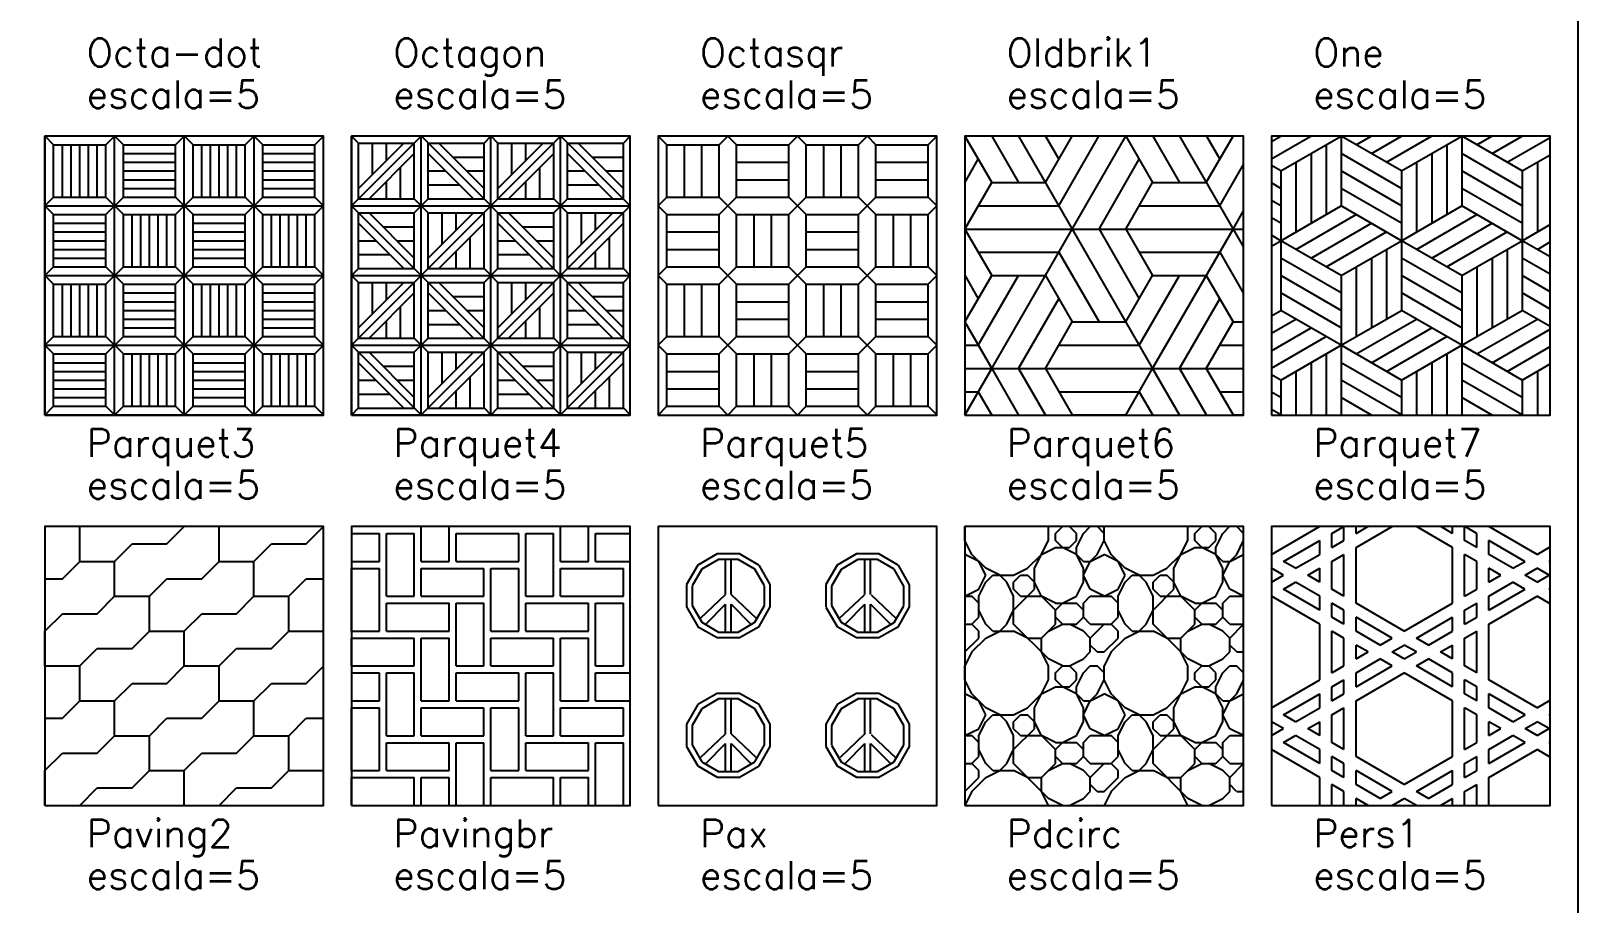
# Model space of a CAD drawing. Header units: inches. Extents: x -1 to 462, y -162 to 137.
# Drawn here: x 43.5 to 99, y -91.5 to -60.2 of the extents above; entities that cross this region are included whole.
import ezdxf

# ---------------------------------------------------------------- set-up
doc = ezdxf.new("R2010")
doc.units = ezdxf.units.IN
doc.header["$MEASUREMENT"] = 0
doc.layers.add('FORMATO', color=7, linetype='Continuous', plot=False)
for name, color, linetype in [('HATCH', 7, 'Continuous'), ('RECTANGLE', 7, 'Continuous'), ('TEXT', 5, 'Continuous')]:
    doc.layers.add(name, color=color, linetype=linetype)
doc.styles.add('nr', font='simplex.shx')

msp = doc.modelspace()

# ---------------------------------------------------------------- hatches: boundary and pattern name
at = {"layer": 'HATCH'}
h = msp.add_hatch(dxfattribs=at)
h.set_pattern_fill('PARQUET3', color=256, scale=5, style=0)
h.set_pattern_definition([(0, (44, -74), (5, 2.5), [5]), (0, (44.3125, -73.6875), (2.5, 2.5), [1.875, -0.625, 1.875, -0.625]), (0, (44.3125, -73.375), (2.5, 2.5), [1.875, -3.125]), (0, (44.3125, -73.0625), (2.5, 2.5), [1.875, -3.125]), (0, (44.3125, -72.75), (2.5, 2.5), [1.875, -3.125]), (0, (44.3125, -72.4375), (2.5, 2.5), [1.875, -3.125]), (0, (44.3125, -72.125), (2.5, 2.5), [1.875, -3.125]), (0, (44.3125, -71.8125), (2.5, 2.5), [1.875, -0.625, 1.875, -0.625]), (90, (44, -74), (-2.5, 2.5), [5]), (90, (46.8125, -73.6875), (-2.5, 2.5), [1.875, -0.625, 1.875, -0.625]), (90, (47.125, -73.6875), (-2.5, 2.5), [1.875, -3.125]), (90, (47.4375, -73.6875), (-2.5, 2.5), [1.875, -3.125]), (90, (47.75, -73.6875), (-2.5, 2.5), [1.875, -3.125]), (90, (48.0625, -73.6875), (-2.5, 2.5), [1.875, -3.125]), (90, (48.375, -73.6875), (-2.5, 2.5), [1.875, -3.125]), (90, (48.6875, -73.6875), (-2.5, 2.5), [1.875, -0.625, 1.875, -0.625]), (45, (46.1875, -71.8125), (3e-16, 2.5), [0.8839, -2.65165, 0.8839, -2.65162]), (135, (46.8125, -71.8125), (-2.5, 3e-16), [0.8839, -2.65165, 0.8839, -2.65162])])
h.paths.add_polyline_path([(44, -74), (54, -74), (54, -64), (44, -64)])
h = msp.add_hatch(dxfattribs=at)
h.set_pattern_fill('PARQUET4', color=256, scale=5, style=0)
h.set_pattern_definition([(0, (55, -74), (2.5, 2.5), [5]), (0, (55.25, -73.75), (2.5, 2.5), [2, -0.5]), (0, (55.25, -71.75), (2.5, 2.5), [2, -0.5]), (0, (55.25, -73.25), (2.5, 2.5), [1.125, -3.875]), (0, (55.25, -72.75), (2.5, 2.5), [0.625, -0.75, 0.625, -3]), (0, (56.125, -72.25), (2.5, 2.5), [1.125, -3.875]), (90, (55, -74), (-2.5, 2.5), [5]), (90, (55.25, -73.75), (-2.5, 2.5), [2, -0.5]), (90, (57.25, -73.75), (-2.5, 2.5), [2, -0.5]), (90, (58.25, -72.875), (2.5, 2.5), [1.125, -3.875]), (90, (58.75, -73.75), (2.5, 2.5), [0.625, -0.75, 0.625, -3]), (90, (59.25, -73.75), (2.5, 2.5), [1.125, -3.875]), (45, (57.75, -73.375), (3e-16, 5), [2.2981, -1.23744, 2.2981, -1.23744]), (45, (58.125, -73.75), (3e-16, 5), [2.2981, -1.23744, 2.2981, -1.23744]), (45, (57.25, -71.75), (3e-16, 5), [0.7071, -2.8284, 0.7071, -2.8284]), (45, (57.5, -74), (3e-16, 5), [7.071]), (135, (57.5, -74), (-5, 3e-16), [7.071]), (135, (56.875, -73.75), (3e-16, 5), [2.2981, -1.23744, 2.2981, -1.23744]), (135, (57.25, -73.375), (3e-16, 5), [2.2981, -1.23744, 2.2981, -1.23744]), (135, (57.75, -71.75), (3e-16, 5), [0.7071, -2.8284, 0.7071, -2.8284])])
h.paths.add_polyline_path([(55, -74), (65, -74), (65, -64), (55, -64)])
h = msp.add_hatch(dxfattribs=at)
h.set_pattern_fill('PARQUET5', color=256, scale=5, style=0)
h.set_pattern_definition([(0, (66.3125, -73.6875), (2.5, 2.5), [1.875, -0.625, 1.875, -0.625]), (0, (66.3125, -73.0625), (2.5, 2.5), [1.875, -3.125]), (0, (66.3125, -72.4375), (2.5, 2.5), [1.875, -3.125]), (0, (66.3125, -71.8125), (2.5, 2.5), [1.875, -0.625, 1.875, -0.625]), (90, (68.8125, -73.6875), (-2.5, 2.5), [1.875, -0.625, 1.875, -0.625]), (90, (69.4375, -73.6875), (-2.5, 2.5), [1.875, -3.125]), (90, (70.0625, -73.6875), (-2.5, 2.5), [1.875, -3.125]), (90, (70.6875, -73.6875), (-2.5, 2.5), [1.875, -0.625, 1.875, -0.625]), (45, (68.1875, -71.8125), (3e-16, 2.5), [0.8839, -2.65165, 0.8839, -2.65162]), (135, (68.8125, -71.8125), (-2.5, 3e-16), [0.8839, -2.65165, 0.8839, -2.65162])])
h.paths.add_polyline_path([(66, -74), (76, -74), (76, -64), (66, -64)])
h = msp.add_hatch(dxfattribs=at)
h.set_pattern_fill('PARQUET6', color=256, scale=5, style=0)
h.set_pattern_definition([(0, (80.849, -74), (2.8868, 5), [1.9245, -3.849]), (0, (80.368, -73.1667), (2.8868, 5), [2.8868, -2.8868]), (0, (79.887, -72.3333), (2.8868, 5), [5.7735]), (0, (80.368, -71.5), (2.8868, 5), [2.8868, -2.8868]), (0, (80.849, -70.6667), (2.8868, 5), [1.9245, -3.849]), (60, (77, -70.6667), (-2.8868, 5), [1.9245, -3.849]), (60, (77.481, -71.5), (-2.8868, 5), [2.8868, -2.8868]), (60, (77.9623, -72.3333), (-2.8868, 5), [5.7735]), (60, (78.9245, -72.3333), (-2.8868, 5), [2.8868, -2.8868]), (60, (79.887, -72.3333), (-2.8868, 5), [1.9245, -3.849]), (300, (77, -74), (5.7735, -4e-11), [1.9245, -3.849]), (300, (77.481, -73.1667), (5.7735, -4e-11), [2.8868, -2.8868]), (300, (77.9623, -72.3333), (5.7735, -4e-11), [5.7735]), (300, (78.9245, -72.3333), (5.7735, -4e-11), [2.8868, -2.8868]), (300, (79.887, -72.3333), (5.7735, -4e-11), [1.9245, -3.849])])
h.paths.add_polyline_path([(77, -74), (87, -74), (87, -64), (77, -64)])
h = msp.add_hatch(dxfattribs=at)
h.set_pattern_fill('PARQUET7', color=256, scale=5, style=0)
h.set_pattern_definition([(270, (90.5, -71.5), (2.16506, -3.75), [2.5, -5]), (270, (89.9587, -71.8125), (2.16506, -3.75), [2.5, -5]), (270, (89.4175, -72.125), (2.16506, -3.75), [2.5, -5]), (270, (88.8762, -72.4375), (2.16506, -3.75), [2.5, -5]), (270, (88.335, -72.75), (2.16506, -3.75), [2.5, -5]), (30, (90.5, -71.5), (2.16506, 3.75), [2.5, -5]), (30, (91.0413, -71.8125), (2.16506, 3.75), [2.5, -5]), (30, (91.5835, -72.125), (2.16506, 3.75), [2.5, -5]), (30, (92.1238, -72.4375), (2.16506, 3.75), [2.5, -5]), (30, (92.665, -72.75), (2.16506, 3.75), [2.5, -5]), (150, (90.5, -71.5), (-4.33013, -3e-11), [2.5, -5]), (150, (90.5, -70.875), (-4.33013, -3e-11), [2.5, -5]), (150, (90.5, -70.25), (-4.33013, -3e-11), [2.5, -5]), (150, (90.5, -69.625), (-4.33013, -3e-11), [2.5, -5]), (150, (90.5, -69), (-4.33013, -3e-11), [2.5, -5])])
h.paths.add_polyline_path([(88, -74), (98, -74), (98, -64), (88, -64)])
h = msp.add_hatch(dxfattribs=at)
h.set_pattern_fill('PAVING2', color=256, scale=5, style=0)
h.set_pattern_definition([(0, (44, -88), (1.875, 0.625), [1.25, -3.75]), (90, (44, -88), (-1.25, 1.25), [1.25, -3.75]), (45, (44, -86.75), (1.875, 0.625), [0.884, -2.6515, 0.884, -2.65157])])
h.paths.add_polyline_path([(44, -88), (54, -88), (54, -78), (44, -78)])
h = msp.add_hatch(dxfattribs=at)
h.set_pattern_fill('PAVINGBR', color=256, scale=5, style=0)
h.set_pattern_definition([(0, (55, -88), (1.25, 1.25), [2.25, -1.5, 1, -0.25]), (0, (55, -87), (1.25, 1.25), [2.25, -0.25, 1, -1.5]), (90, (55, -88), (-1.25, -1.25), [1, -0.25, 2.25, -1.5]), (90, (56, -88.25), (1.25, 1.25), [-1.5, 2.25, -0.25, 1])])
h.paths.add_polyline_path([(55, -88), (65, -88), (65, -78), (55, -78)])
h = msp.add_hatch(dxfattribs=at)
h.set_pattern_fill('PAX', color=256, scale=5, style=0, pattern_type=2)
h.set_pattern_definition([(316.6366, (68.6, -85.45), (85.000033, -79.999964), [1.23794, -122.55624]), (315, (68.6, -85.8), (5, -1e-15), [0.99, -6.0811]), (43.3634, (67.5, -86.3), (-85.000033, -79.999964), [1.23794, -122.55624]), (45, (67.7, -86.5), (0, 5), [0.99, -6.0811]), (90, (68.4, -86.8), (-5, 5), [1, -4]), (90, (68.6, -86.8), (-5, 5), [1, -4]), (90, (68.4, -85.45), (-5, 5), [1.25, -3.75]), (90, (68.6, -85.45), (-5, 5), [1.25, -3.75]), (210.2564, (68.15, -84.2), (35.000012, 19.999974), [0.69462, -68.7676]), (239.7436, (67.55, -84.55), (-19.999974, -35.000012), [0.69462, -68.7676]), (270, (67.2, -85.15), (5, -5), [0.7, -4.3]), (300.2564, (67.2, -85.85), (-19.999974, 35.000012), [0.69462, -68.7676]), (329.7436, (67.55, -86.45), (35.000012, -19.999974), [0.69462, -68.7676]), (0, (68.15, -86.8), (5, 5), [0.7, -4.3]), (30.2564, (68.85, -86.8), (-35.000012, -19.999974), [0.69462, -68.7676]), (59.7436, (69.45, -86.45), (19.999974, 35.000012), [0.69462, -68.7676]), (90, (69.8, -85.85), (-5, 5), [0.7, -4.3]), (120.2564, (69.8, -85.15), (19.999974, -35.000012), [0.69462, -68.7676]), (149.7436, (69.45, -84.55), (-35.000012, 19.999974), [0.69462, -68.7676]), (180, (68.85, -84.2), (-5, -5), [0.7, -4.3]), (209.745, (68.1, -84), (-24.999997, -15.00001), [0.80622, -39.50507]), (240.255, (67.4, -84.4), (15.00001, 24.999997), [0.80622, -39.50507]), (270, (67, -85.1), (5, -5), [0.8, -4.2]), (299.745, (67, -85.9), (15.00001, -24.999997), [0.80622, -39.50507]), (330.255, (67.4, -86.6), (-24.999997, 15.00001), [0.80622, -39.50507]), (0, (68.1, -87), (5, 5), [0.8, -4.2]), (29.745, (68.9, -87), (24.999997, 15.00001), [0.80622, -39.50507]), (60.255, (69.6, -86.6), (-15.00001, -24.999997), [0.80622, -39.50506]), (90, (70, -85.9), (-5, 5), [0.8, -4.2]), (119.745, (70, -85.1), (-15.00001, 24.999997), [0.8062, -39.50507]), (150.255, (69.6, -84.4), (24.999997, -15.00001), [0.8062, -39.50507]), (180, (68.9, -84), (-5, -5), [0.8, -4.2])])
h.paths.add_polyline_path([(66, -88), (76, -88), (76, -78), (66, -78)])
h = msp.add_hatch(dxfattribs=at)
h.set_pattern_fill('PDCIRC', color=256, scale=5, style=0, pattern_type=2)
h.set_pattern_definition([(0, (80.5, -88), (0, 5), [0.25, -0.75, 0.25, -3.75]), (0, (81.75, -87.5), (0, 5), [0.25, -4.75]), (0, (79.25, -87), (0, 5), [0.5, -4.5]), (0, (78, -86.75), (0, 5), [0.75, -4.25]), (0, (80.5, -86.5), (0, 5), [0.5, -0.5, 0.75, -3.25]), (0, (80.25, -85.75), (0, 5), [0.75, -4.25]), (0, (79, -85.5), (0, 5), [0.75, -1.75, 0.75, -1.75]), (0, (78, -84.75), (0, 5), [0.75, -0.25, 0.25, -3.75]), (0, (81.25, -84.25), (0, 5), [0.25, -4.75]), (0, (80.25, -83.75), (0, 5), [0.5, -4.5]), (90, (77, -83.5), (-5, 3e-16), [0.5, -4.5]), (90, (77.5, -87), (-5, 3e-16), [0.25, -0.5, 0.75, -3.5]), (90, (78.75, -86.5), (-5, 3e-16), [1, -0.25, 0.25, -3.5]), (90, (79.5, -85.25), (-5, 3e-16), [0.75, -4.25]), (90, (79.75, -87.5), (-5, 3e-16), [0.5, -4.5]), (90, (80, -83.5), (-5, 3e-16), [0.5, -4.5]), (90, (80.25, -86.5), (-5, 3e-16), [0.5, -2.5, 0.25, -1.75]), (90, (81, -84), (-5, 3e-16), [0.25, -0.25, 0.25, -4.25]), (90, (81.25, -86.25), (-5, 3e-16), [0.5, -0.75, 0.5, -3.25]), (90, (81.5, -87.5), (-5, 3e-16), [0.5, -4.5]), (45, (77.25, -87.5), (6e-16, 5), [0.7071, -1.4142, 1.06066, -3.8891]), (45, (77, -87.5), (6e-16, 5), [0.7071, -6.364]), (45, (79.75, -87), (6e-16, 5), [0.7071, -6.364]), (45, (79.25, -84.5), (6e-16, 5), [0.7071, -6.364]), (45, (81.5, -87), (6e-16, 5), [0.7071, -6.364]), (45, (77.25, -86.5), (6e-16, 5), [0.3536, -6.7175]), (45, (77.75, -85), (6e-16, 5), [0.3536, -6.7175]), (45, (78.25, -86.75), (6e-16, 5), [0.3536, -6.7175]), (45, (78.75, -85), (6e-16, 5), [0.3536, -6.7175]), (45, (80.25, -86), (6e-16, 5), [0.3536, -6.7175]), (45, (80.25, -83.25), (6e-16, 5), [0.3536, -6.7175]), (45, (80.75, -83.75), (6e-16, 5), [0.3536, -6.7175]), (45, (81, -86.5), (6e-16, 5), [0.3536, -6.7175]), (45, (81.25, -87.75), (6e-16, 5), [0.3536, -6.7175]), (45, (81.25, -85.75), (6e-16, 5), [0.3536, -6.7175]), (45, (81.25, -83.25), (6e-16, 5), [0.3536, -6.7175]), (45, (81.5, -84.25), (6e-16, 5), [0.3536, -6.7175]), (135, (80.5, -83.75), (-5, 6e-16), [0.3536, -6.7175]), (135, (81, -83.25), (-5, 6e-16), [0.3536, -6.7175]), (135, (81.25, -84.25), (-5, 6e-16), [0.3536, -6.7175]), (135, (82, -83.25), (-5, 6e-16), [0.3536, -6.7175]), (135, (79.5, -85), (-5, 6e-16), [0.3536, -6.7175]), (135, (79, -85.5), (-5, 6e-16), [0.3536, -6.7175]), (135, (77.5, -86.75), (-5, 6e-16), [0.3536, -6.7175]), (135, (78, -86.75), (-5, 6e-16), [0.3536, -6.7175]), (135, (78.5, -85), (-5, 6e-16), [0.3536, -6.7175]), (135, (77.5, -85.75), (-5, 6e-16), [0.3536, -6.7175]), (135, (80.5, -86.5), (-5, 6e-16), [0.3536, -6.7175]), (135, (81.25, -86), (-5, 6e-16), [0.3536, -6.7175]), (135, (81.5, -87), (-5, 6e-16), [0.3536, -6.7175]), (135, (81.5, -86.5), (-5, 6e-16), [0.3536, -6.7175]), (135, (81.75, -87.5), (-5, 6e-16), [0.3536, -6.7175]), (135, (77.75, -84.5), (-5, 6e-16), [0.7071, -6.364]), (135, (80.25, -86), (-5, 6e-16), [0.7071, -6.364]), (135, (80, -87.75), (-5, 6e-16), [1.7678, -5.3033]), (26.565, (77, -85.5), (5, 2e-09), [0.559, -10.6213]), (26.565, (77.75, -87), (5, 2e-09), [0.559, -10.6213]), (26.565, (78.75, -84.75), (5, 2e-09), [0.559, -10.6213]), (26.565, (80.75, -88), (5, 2e-09), [0.559, -10.6213]), (26.565, (80, -86.75), (5, 2e-09), [0.559, -10.6213]), (26.565, (80.5, -85.75), (5, 2e-09), [0.559, -10.6213]), (26.565, (79.75, -84), (5, 2e-09), [0.559, -10.6213]), (26.565, (81.5, -84.25), (5, 2e-09), [0.559, -10.6213]), (63.435, (77.5, -85.5), (2e-09, 5), [0.559, -10.6213]), (63.435, (77.5, -85.25), (2e-09, 5), [0.559, -10.6213]), (63.435, (79.5, -84.5), (2e-09, 5), [1.118, -10.0623]), (63.435, (81.25, -84.75), (2e-09, 5), [0.559, -10.6213]), (63.435, (81, -85.5), (2e-09, 5), [0.559, -10.6213]), (63.435, (78.5, -86.5), (2e-09, 5), [0.559, -10.6213]), (63.435, (81, -83.75), (2e-09, 5), [0.559, -10.6213]), (63.435, (81.75, -84), (2e-09, 5), [0.559, -10.6213]), (116.565, (77.25, -84), (-2e-09, 5), [0.559, -10.6213]), (116.565, (80, -88), (-2e-09, 5), [0.559, -10.6213]), (116.565, (77.75, -84.75), (-2e-09, 5), [0.559, -10.6213]), (116.565, (81.5, -85.25), (-2e-09, 5), [0.559, -10.6213]), (116.565, (79.75, -85.5), (-2e-09, 5), [0.559, -10.6213]), (116.565, (81.25, -84.5), (-2e-09, 5), [0.559, -10.6213]), (116.565, (78.75, -85.5), (-2e-09, 5), [0.559, -10.6213]), (116.565, (77.75, -86.5), (-2e-09, 5), [0.559, -10.6213]), (153.435, (77.5, -84.25), (-5, 2e-09), [0.559, -10.6213]), (153.435, (79.25, -87), (-5, 2e-09), [0.559, -10.6213]), (153.435, (78.25, -84.75), (-5, 2e-09), [0.559, -10.6213]), (153.435, (81.25, -86.75), (-5, 2e-09), [0.559, -10.6213]), (153.435, (80.5, -88), (-5, 2e-09), [0.559, -10.6213]), (153.435, (81, -84), (-5, 2e-09), [0.559, -10.6213]), (153.435, (80.25, -85.75), (-5, 2e-09), [0.559, -10.6213]), (153.435, (77.5, -84.25), (-5, 2e-09), [0.559, -10.6213]), (153.435, (82, -85.5), (-5, 2e-09), [0.559, -10.6213]), (243.435, (77.25, -87.5), (-2e-09, -5), [0.559, -10.6213])])
h.paths.add_polyline_path([(77, -88), (87, -88), (87, -78), (77, -78)])
h = msp.add_hatch(dxfattribs=at)
h.set_pattern_fill('PERS1', color=256, scale=5, style=0, pattern_type=2)
h.set_pattern_definition([(30, (92.763, -87.25), (4e-10, 5.5), [2, -0.5, 0.5, -1.5, 0.5, -0.5]), (30, (92.763, -87.25), (4e-10, 5.5), [-3.5, 0.5, -1.5]), (30, (91.031, -84.25), (4e-10, 5.5), [2, -0.5, 0.5, -1.5, 0.5, -0.5]), (30, (91.031, -84.25), (4e-10, 5.5), [-3.5, 0.5, -1.5]), (30, (93.196, -87.5), (4e-10, 5.5), [1.5, -1.5, 1, -1.5]), (30, (93.196, -87.5), (4e-10, 5.5), [-2, 0.5, -2, 0.5, -0.5]), (30, (91.031, -83.75), (4e-10, 5.5), [1.5, -1.5, 1, -1.5]), (30, (91.031, -83.75), (4e-10, 5.5), [-2, 0.5, -2, 0.5, -0.5]), (90, (91.031, -86.25), (-4.7631, 2.75), [2, -0.5, 0.5, -1.5, 0.5, -0.5]), (90, (91.031, -86.25), (-4.7631, 2.75), [-3.5, 0.5, -1.5]), (90, (94.495, -86.25), (-4.7631, 2.75), [2, -0.5, 0.5, -1.5, 0.5, -0.5]), (90, (94.495, -86.25), (-4.7631, 2.75), [-3.5, 0.5, -1.5]), (90, (90.598, -86), (-4.7631, 2.75), [1.5, -1.5, 1, -1.5]), (90, (90.598, -86), (-4.7631, 2.75), [-2, 0.5, -2, 0.5, -0.5]), (90, (94.928, -86), (-4.7631, 2.75), [1.5, -1.5, 1, -1.5]), (90, (94.928, -86), (-4.7631, 2.75), [-2, 0.5, -2, 0.5, -0.5]), (150, (92.763, -87.25), (-4.7631, -2.75), [2, -0.5, 0.5, -1.5, 0.5, -0.5]), (150, (92.763, -87.25), (-4.7631, -2.75), [-3.5, 0.5, -1.5]), (150, (94.495, -84.25), (-4.7631, -2.75), [2, -0.5, 0.5, -1.5, 0.5, -0.5]), (150, (94.495, -84.25), (-4.7631, -2.75), [-3.5, 0.5, -1.5]), (150, (92.33, -87.5), (-4.7631, -2.75), [1.5, -1.5, 1, -1.5]), (150, (92.33, -87.5), (-4.7631, -2.75), [-2, 0.5, -2, 0.5, -0.5]), (150, (94.495, -83.75), (-4.7631, -2.75), [1.5, -1.5, 1, -1.5]), (150, (94.495, -83.75), (-4.7631, -2.75), [-2, 0.5, -2, 0.5, -0.5])])
h.paths.add_polyline_path([(88, -88), (98, -88), (98, -78), (88, -78)])

# ---------------------------------------------------------------- linework, layer by layer
at = {"layer": 'FORMATO'}
msp.add_lwpolyline([(-1, -162), (99, -162), (99, -21), (-1, -21)], close=True, dxfattribs=at)
at = {"layer": 'RECTANGLE'}
for points in [[(44, -74), (54, -74), (54, -64), (44, -64)], [(55, -74), (65, -74), (65, -64), (55, -64)], [(66, -74), (76, -74), (76, -64), (66, -64)], [(77, -74), (87, -74), (87, -64), (77, -64)], [(88, -74), (98, -74), (98, -64), (88, -64)], [(44, -88), (54, -88), (54, -78), (44, -78)], [(55, -88), (65, -88), (65, -78), (55, -78)], [(66, -88), (76, -88), (76, -78), (66, -78)], [(77, -88), (87, -88), (87, -78), (77, -78)], [(88, -88), (98, -88), (98, -78), (88, -78)]]:
    msp.add_lwpolyline(points, close=True, dxfattribs=at)

# ---------------------------------------------------------------- texts
at = {"layer": 'TEXT', "style": 'nr'}
for s, p in [('Oldbrik1', (78.5, -61.5)), ('Octa-dot', (45.5, -61.5)), ('Octagon', (56.5, -61.5)), ('Octasqr', (67.5, -61.5)), ('One', (89.5, -61.5)), ('escala=5', (45.5, -63)), ('escala=5', (56.5, -63)), ('escala=5', (67.5, -63)), ('escala=5', (78.5, -63)), ('escala=5', (89.5, -63)), ('Parquet3', (45.5, -75.5)), ('Parquet4', (56.5, -75.5)), ('Parquet5', (67.5, -75.5)), ('Parquet6', (78.5, -75.5)), ('Parquet7', (89.5, -75.5)), ('escala=5', (45.5, -77)), ('escala=5', (56.5, -77)), ('escala=5', (67.5, -77)), ('escala=5', (78.5, -77)), ('escala=5', (89.5, -77)), ('Paving2', (45.5, -89.5)), ('Pavingbr', (56.5, -89.5)), ('Pax', (67.5, -89.5)), ('Pdcirc', (78.5, -89.5)), ('Pers1', (89.5, -89.5)), ('escala=5', (45.5, -91)), ('escala=5', (56.5, -91)), ('escala=5', (67.5, -91)), ('escala=5', (78.5, -91)), ('escala=5', (89.5, -91))]:
    msp.add_text(s, height=1, dxfattribs=at).set_placement(p)

doc.saveas('drawing.dxf')
